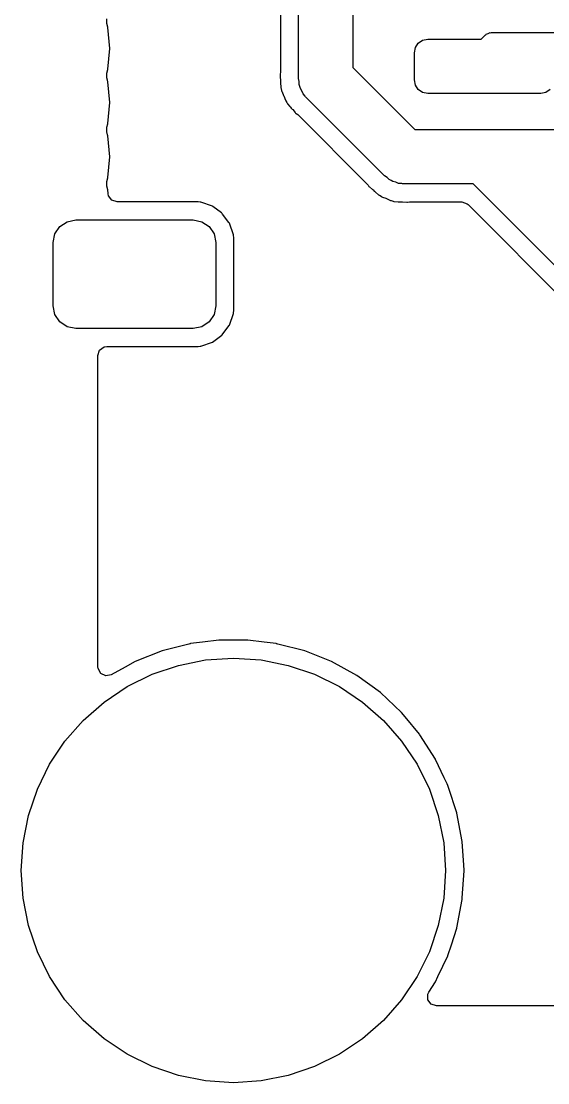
# Model space of a CAD drawing. Extents: x -27 to 355, y -108 to 35.
# Drawn here: x 228.82 to 234.65, y 11.78 to 23.52 of the extents above; entities that cross this region are included whole.
import ezdxf

# ---------------------------------------------------------------- set-up
doc = ezdxf.new("R2010")
doc.units = 0
doc.layers.add('BLACK', color=7, linetype='CONTINUOUS')

msp = doc.modelspace()

# ---------------------------------------------------------------- linework, layer by layer
at = {"layer": 'BLACK', "linetype": 'CONTINUOUS'}
for p, q in [((231.689, 26.1265), (231.689, 22.9572)), ((231.89, 22.89), (231.89, 26.19)), ((232.49, 26.0657), (232.49, 23.0143)), ((229.767, 23.4994), (229.767, 23.5506)), ((229.777, 23.4602), (229.767, 23.4994)), ((229.778, 23.456), (229.777, 23.4602)), ((229.798, 23.225), (229.778, 23.456)), ((233.97, 23.3809), (233.992, 23.3881)), ((233.992, 23.3881), (234.013, 23.3988)), ((234.013, 23.3988), (234.021, 23.3975)), ((234.021, 23.3975), (234.028, 23.4)), ((234.028, 23.4), (246.404, 23.4)), ((233.184, 23.2324), (233.217, 23.2811)), ((233.217, 23.2811), (233.265, 23.3136)), ((233.265, 23.3136), (233.323, 23.325)), ((233.323, 23.325), (233.912, 23.325)), ((233.912, 23.325), (233.958, 23.3707)), ((233.958, 23.3707), (233.965, 23.3744)), ((233.965, 23.3744), (233.97, 23.3809)), ((229.778, 22.9939), (229.798, 23.225)), ((233.173, 23.175), (233.184, 23.2324)), ((233.173, 22.875), (233.173, 23.175)), ((229.767, 22.9506), (229.777, 22.9898)), ((229.767, 22.8994), (229.767, 22.9506)), ((229.777, 22.9898), (229.778, 22.9939)), ((231.688, 22.9374), (231.686, 22.9306)), ((231.686, 22.9306), (231.688, 22.9005)), ((231.689, 22.9572), (231.688, 22.9445)), ((231.688, 22.9445), (231.688, 22.9445)), ((231.688, 22.9445), (231.688, 22.9374)), ((232.49, 23.0143), (233.179, 22.325)), ((229.774, 22.8731), (229.767, 22.8994)), ((229.778, 22.856), (229.774, 22.8731)), ((229.798, 22.625), (229.778, 22.856)), ((231.688, 22.9005), (231.689, 22.8769)), ((231.689, 22.8769), (231.689, 22.8708)), ((231.689, 22.8708), (231.689, 22.8541)), ((231.689, 22.8541), (231.69, 22.8506)), ((231.69, 22.8506), (231.69, 22.8506)), ((231.69, 22.8506), (231.691, 22.8429)), ((231.691, 22.8429), (231.692, 22.835)), ((231.692, 22.835), (231.694, 22.8017)), ((231.694, 22.8017), (231.695, 22.7875)), ((231.896, 22.8573), (231.89, 22.89)), ((231.897, 22.824), (231.896, 22.8573)), ((231.906, 22.8037), (231.897, 22.824)), ((231.91, 22.782), (231.906, 22.8037)), ((233.184, 22.8176), (233.173, 22.875)), ((233.217, 22.7689), (233.184, 22.8176)), ((231.695, 22.7875), (231.697, 22.7808)), ((231.697, 22.7808), (231.697, 22.7808)), ((231.697, 22.7808), (231.698, 22.7778)), ((231.698, 22.7778), (231.703, 22.7582)), ((231.703, 22.7582), (231.705, 22.7481)), ((231.705, 22.7481), (231.708, 22.7417)), ((231.708, 22.7417), (231.708, 22.7417)), ((231.708, 22.7417), (231.724, 22.7047)), ((231.724, 22.7047), (231.727, 22.6974)), ((231.727, 22.6974), (231.744, 22.6526)), ((231.928, 22.7537), (231.91, 22.782)), ((231.941, 22.7231), (231.928, 22.7537)), ((231.964, 22.6953), (231.941, 22.7231)), ((231.968, 22.6885), (231.964, 22.6953)), ((231.971, 22.6857), (231.968, 22.6885)), ((231.978, 22.6779), (231.971, 22.6857)), ((232.843, 21.8129), (231.978, 22.6779)), ((233.265, 22.7364), (233.217, 22.7689)), ((233.323, 22.725), (233.265, 22.7364)), ((234.573, 22.725), (233.323, 22.725)), ((234.63, 22.7364), (234.573, 22.725)), ((234.679, 22.7689), (234.63, 22.7364)), ((229.778, 22.394), (229.798, 22.625)), ((231.744, 22.6526), (231.75, 22.6443)), ((231.75, 22.6443), (231.76, 22.6269)), ((231.76, 22.6269), (231.764, 22.6176)), ((231.764, 22.6176), (231.769, 22.6122)), ((231.769, 22.6122), (231.795, 22.5815)), ((231.795, 22.5815), (231.8, 22.5753)), ((231.8, 22.5753), (231.809, 22.5637)), ((231.809, 22.5637), (231.82, 22.5522)), ((231.82, 22.5522), (231.825, 22.5468)), ((231.825, 22.5468), (231.851, 22.5166)), ((231.851, 22.5166), (231.858, 22.509)), ((231.858, 22.509), (231.864, 22.5051)), ((231.864, 22.5051), (231.865, 22.5043)), ((231.865, 22.5043), (231.881, 22.4912)), ((231.881, 22.4912), (232.654, 21.7186)), ((229.767, 22.3506), (229.777, 22.3898)), ((229.767, 22.2994), (229.767, 22.3506)), ((229.777, 22.3898), (229.778, 22.394)), ((233.179, 22.325), (235.176, 22.325)), ((229.775, 22.269), (229.767, 22.2994)), ((229.778, 22.256), (229.775, 22.269)), ((229.798, 22.025), (229.778, 22.256)), ((229.778, 21.7939), (229.798, 22.025)), ((229.767, 21.7506), (229.777, 21.7898)), ((229.767, 21.6994), (229.767, 21.7506)), ((229.777, 21.7898), (229.778, 21.7939)), ((232.87, 21.794), (232.843, 21.8129)), ((232.895, 21.7714), (232.87, 21.794)), ((232.915, 21.7632), (232.895, 21.7714)), ((232.933, 21.7507), (232.915, 21.7632)), ((232.966, 21.743), (232.933, 21.7507)), ((232.997, 21.7307), (232.966, 21.743)), ((229.777, 21.6602), (229.767, 21.6994)), ((229.778, 21.6561), (229.777, 21.6602)), ((229.777, 21.6602), (229.777, 21.6602)), ((229.781, 21.6222), (229.778, 21.6561)), ((229.782, 21.6159), (229.781, 21.6222)), ((232.654, 21.7186), (232.662, 21.7086)), ((232.662, 21.7086), (232.662, 21.7086)), ((232.662, 21.7086), (232.666, 21.7032)), ((232.666, 21.7032), (232.67, 21.6973)), ((232.67, 21.6973), (232.675, 21.6926)), ((232.675, 21.6926), (232.675, 21.6926)), ((232.675, 21.6926), (232.71, 21.6617)), ((232.71, 21.6617), (232.715, 21.6575)), ((232.715, 21.6575), (232.727, 21.6457)), ((232.727, 21.6457), (232.736, 21.6389)), ((232.736, 21.6389), (232.742, 21.6339)), ((232.742, 21.6339), (232.777, 21.6024)), ((233.033, 21.7272), (232.997, 21.7307)), ((233.04, 21.7254), (233.033, 21.7272)), ((233.045, 21.726), (233.04, 21.7254)), ((233.055, 21.725), (233.045, 21.726)), ((233.824, 21.725), (233.055, 21.725)), ((235.064, 20.4849), (233.824, 21.725)), ((229.786, 21.5939), (229.782, 21.6159)), ((229.822, 21.5444), (229.786, 21.5939)), ((229.88, 21.5255), (229.822, 21.5444)), ((230.777, 21.5255), (229.88, 21.5255)), ((230.779, 21.5253), (230.777, 21.5255)), ((230.802, 21.5231), (230.779, 21.5253)), ((230.779, 21.5253), (230.779, 21.5253)), ((230.808, 21.5225), (230.802, 21.5231)), ((230.802, 21.5231), (230.802, 21.5231)), ((230.936, 21.4776), (230.808, 21.5225)), ((232.777, 21.6024), (232.784, 21.5994)), ((232.784, 21.5994), (232.784, 21.5994)), ((232.784, 21.5994), (232.787, 21.598)), ((232.787, 21.598), (232.804, 21.5876)), ((232.804, 21.5876), (232.807, 21.5857)), ((232.807, 21.5857), (232.807, 21.5857)), ((232.807, 21.5857), (232.812, 21.5815)), ((232.812, 21.5815), (232.819, 21.579)), ((232.819, 21.579), (232.819, 21.579)), ((232.819, 21.579), (232.857, 21.5648)), ((232.857, 21.5648), (232.864, 21.5617)), ((232.864, 21.5617), (232.901, 21.5444)), ((232.901, 21.5444), (232.901, 21.5444)), ((232.901, 21.5444), (232.907, 21.5414)), ((232.907, 21.5414), (232.917, 21.5399)), ((232.917, 21.5399), (232.937, 21.5347)), ((232.937, 21.5347), (232.94, 21.5336)), ((232.94, 21.5336), (232.94, 21.5336)), ((232.94, 21.5336), (232.946, 21.5311)), ((232.946, 21.5311), (232.994, 21.5276)), ((232.994, 21.5276), (233.002, 21.5267)), ((233.002, 21.5267), (233.012, 21.5251)), ((233.012, 21.5251), (233.012, 21.5251)), ((233.012, 21.5251), (233.016, 21.5245)), ((233.016, 21.5245), (233.032, 21.5245)), ((233.032, 21.5245), (233.04, 21.5242)), ((233.04, 21.5242), (233.089, 21.5205)), ((233.089, 21.5205), (233.096, 21.522)), ((233.096, 21.522), (233.098, 21.5223)), ((233.096, 21.522), (233.096, 21.522)), ((233.098, 21.5223), (233.118, 21.5245)), ((233.118, 21.5245), (233.699, 21.5245)), ((233.699, 21.5245), (233.758, 21.5056)), ((233.758, 21.5056), (233.769, 21.4955)), ((230.942, 21.4732), (230.936, 21.4776)), ((231.037, 21.4033), (230.942, 21.4732)), ((230.942, 21.4732), (230.942, 21.4732)), ((231.045, 21.3971), (231.037, 21.4033)), ((231.049, 21.3912), (231.045, 21.3971)), ((231.118, 21.2989), (231.049, 21.3912)), ((233.769, 21.4955), (234.874, 20.3906)), ((229.246, 21.2518), (229.327, 21.306)), ((229.327, 21.306), (229.423, 21.325)), ((229.423, 21.325), (230.723, 21.325)), ((230.723, 21.325), (230.818, 21.306)), ((230.818, 21.306), (230.9, 21.2518)), ((231.125, 21.2882), (231.118, 21.2989)), ((231.17, 21.1604), (231.125, 21.2882)), ((229.173, 21.075), (229.192, 21.1707)), ((229.192, 21.1707), (229.246, 21.2518)), ((230.9, 21.2518), (230.954, 21.1707)), ((230.954, 21.1707), (230.973, 21.075)), ((231.171, 21.1544), (231.17, 21.1604)), ((231.173, 21.1315), (231.171, 21.1544)), ((231.171, 21.1544), (231.171, 21.1544)), ((229.173, 20.375), (229.173, 21.075)), ((230.973, 21.075), (230.973, 20.375)), ((231.173, 21.1288), (231.173, 21.1315)), ((231.173, 20.3212), (231.173, 21.1288)), ((229.192, 20.2793), (229.173, 20.375)), ((230.973, 20.375), (230.954, 20.2793)), ((229.246, 20.1982), (229.192, 20.2793)), ((230.954, 20.2793), (230.9, 20.1982)), ((231.125, 20.1618), (231.17, 20.2896)), ((231.17, 20.2896), (231.171, 20.3021)), ((231.171, 20.3021), (231.173, 20.3189)), ((231.173, 20.3189), (231.173, 20.3212)), ((231.173, 20.3189), (231.173, 20.3189)), ((229.327, 20.144), (229.246, 20.1982)), ((229.423, 20.125), (229.327, 20.144)), ((230.723, 20.125), (229.423, 20.125)), ((230.818, 20.144), (230.723, 20.125)), ((230.9, 20.1982), (230.818, 20.144)), ((231.045, 20.0528), (231.075, 20.0936)), ((231.075, 20.0936), (231.121, 20.1559)), ((231.121, 20.1559), (231.125, 20.1618)), ((231.121, 20.1559), (231.121, 20.1559)), ((230.936, 19.9724), (230.967, 19.9951)), ((230.967, 19.9951), (231.039, 20.0484)), ((231.039, 20.0484), (231.045, 20.0528)), ((229.668, 19.8255), (229.687, 19.8837)), ((229.687, 19.8837), (229.737, 19.9197)), ((229.737, 19.9197), (229.767, 19.9245)), ((229.767, 19.9245), (230.777, 19.9245)), ((230.777, 19.9245), (230.779, 19.9247)), ((230.779, 19.9247), (230.802, 19.9269)), ((230.779, 19.9247), (230.779, 19.9247)), ((230.802, 19.9269), (230.808, 19.9275)), ((230.802, 19.9269), (230.802, 19.9269)), ((230.808, 19.9275), (230.936, 19.9724)), ((229.668, 16.3786), (229.668, 19.8255)), ((230.673, 16.6313), (230.378, 16.5555)), ((230.686, 16.6345), (230.673, 16.6313)), ((230.689, 16.6353), (230.686, 16.6345)), ((230.686, 16.6345), (230.686, 16.6345)), ((230.692, 16.6357), (230.689, 16.6353)), ((230.825, 16.6525), (230.692, 16.6357)), ((230.692, 16.6357), (230.692, 16.6357)), ((231.007, 16.6755), (230.825, 16.6525)), ((231.328, 16.6755), (231.007, 16.6755)), ((231.511, 16.6525), (231.328, 16.6755)), ((231.644, 16.6357), (231.511, 16.6525)), ((231.647, 16.6353), (231.644, 16.6357)), ((231.644, 16.6357), (231.644, 16.6357)), ((231.65, 16.6345), (231.647, 16.6353)), ((231.662, 16.6313), (231.65, 16.6345)), ((231.65, 16.6345), (231.65, 16.6345)), ((231.958, 16.5555), (231.662, 16.6313)), ((230.378, 16.5555), (230.08, 16.4373)), ((230.56, 16.3949), (230.861, 16.4549)), ((230.861, 16.4549), (231.168, 16.475)), ((231.168, 16.475), (231.475, 16.4549)), ((231.475, 16.4549), (231.776, 16.3949)), ((232.256, 16.4373), (231.958, 16.5555)), ((229.67, 16.36), (229.668, 16.3786)), ((229.7, 16.3064), (229.67, 16.36)), ((229.969, 16.3766), (229.815, 16.2918)), ((230.08, 16.4373), (229.969, 16.3766)), ((230.268, 16.2961), (230.56, 16.3949)), ((231.776, 16.3949), (232.067, 16.2961)), ((232.537, 16.2827), (232.256, 16.4373)), ((229.755, 16.2804), (229.7, 16.3064)), ((229.815, 16.2918), (229.755, 16.2804)), ((229.993, 16.1602), (230.268, 16.2961)), ((232.067, 16.2961), (232.343, 16.1602)), ((232.797, 16.0941), (232.537, 16.2827)), ((229.737, 15.9894), (229.993, 16.1602)), ((232.343, 16.1602), (232.598, 15.9894)), ((229.506, 15.7867), (229.737, 15.9894)), ((232.598, 15.9894), (232.83, 15.7867)), ((233.031, 15.8744), (232.797, 16.0941)), ((233.072, 15.8239), (233.031, 15.8744)), ((229.303, 15.5556), (229.506, 15.7867)), ((232.83, 15.7867), (233.032, 15.5556)), ((233.231, 15.6322), (233.072, 15.8239)), ((233.235, 15.6271), (233.231, 15.6322)), ((229.133, 15.3), (229.303, 15.5556)), ((233.032, 15.5556), (233.203, 15.3)), ((233.407, 15.3561), (233.235, 15.6271)), ((228.997, 15.0243), (229.133, 15.3)), ((233.203, 15.3), (233.339, 15.0243)), ((233.409, 15.3533), (233.407, 15.3561)), ((233.505, 15.1491), (233.409, 15.3533)), ((233.409, 15.3533), (233.409, 15.3533)), ((233.536, 15.0825), (233.505, 15.1491)), ((233.544, 15.0658), (233.536, 15.0825)), ((233.551, 15.0432), (233.544, 15.0658)), ((233.642, 14.7635), (233.551, 15.0432)), ((228.898, 14.7332), (228.997, 15.0243)), ((233.339, 15.0243), (233.438, 14.7332)), ((228.838, 14.4317), (228.898, 14.7332)), ((233.438, 14.7332), (233.498, 14.4317)), ((233.643, 14.7605), (233.642, 14.7635)), ((233.642, 14.7635), (233.642, 14.7635)), ((233.703, 14.4453), (233.643, 14.7605)), ((228.818, 14.125), (228.838, 14.4317)), ((233.498, 14.4317), (233.518, 14.125)), ((233.703, 14.4422), (233.703, 14.4453)), ((233.72, 14.1859), (233.703, 14.4422)), ((233.703, 14.4422), (233.703, 14.4422)), ((228.838, 13.8183), (228.818, 14.125)), ((233.518, 14.125), (233.498, 13.8183)), ((233.704, 13.8217), (233.723, 14.1219)), ((233.723, 14.125), (233.72, 14.1859)), ((233.723, 14.1219), (233.723, 14.125)), ((228.898, 13.5168), (228.838, 13.8183)), ((233.498, 13.8183), (233.438, 13.5168)), ((233.643, 13.4895), (233.703, 13.8047)), ((233.703, 13.8047), (233.704, 13.8217)), ((228.997, 13.2257), (228.898, 13.5168)), ((233.438, 13.5168), (233.339, 13.2257)), ((233.583, 13.3032), (233.642, 13.4865)), ((233.642, 13.4865), (233.643, 13.4895)), ((233.642, 13.4865), (233.642, 13.4865)), ((233.544, 13.1842), (233.583, 13.3032)), ((229.133, 12.95), (228.997, 13.2257)), ((233.339, 13.2257), (233.203, 12.95)), ((233.433, 12.9495), (233.543, 13.1814)), ((233.543, 13.1814), (233.544, 13.1842)), ((229.303, 12.6944), (229.133, 12.95)), ((233.203, 12.95), (233.032, 12.6944)), ((233.407, 12.8939), (233.433, 12.9495)), ((233.333, 12.7775), (233.407, 12.8939)), ((229.506, 12.4633), (229.303, 12.6944)), ((233.032, 12.6944), (232.83, 12.4633)), ((233.323, 12.7551), (233.333, 12.7775)), ((233.323, 12.6939), (233.323, 12.7551)), ((233.359, 12.6444), (233.323, 12.6939)), ((233.417, 12.6255), (233.359, 12.6444)), ((257.872, 12.6255), (233.417, 12.6255)), ((229.737, 12.2606), (229.506, 12.4633)), ((232.83, 12.4633), (232.598, 12.2606)), ((229.993, 12.0898), (229.737, 12.2606)), ((232.598, 12.2606), (232.343, 12.0898)), ((230.268, 11.9539), (229.993, 12.0898)), ((232.343, 12.0898), (232.067, 11.9539)), ((230.56, 11.8551), (230.268, 11.9539)), ((232.067, 11.9539), (231.776, 11.8551)), ((230.861, 11.7951), (230.56, 11.8551)), ((231.168, 11.775), (230.861, 11.7951)), ((231.475, 11.7951), (231.168, 11.775)), ((231.776, 11.8551), (231.475, 11.7951))]:
    msp.add_line(p, q, dxfattribs=at)

doc.saveas('drawing.dxf')
